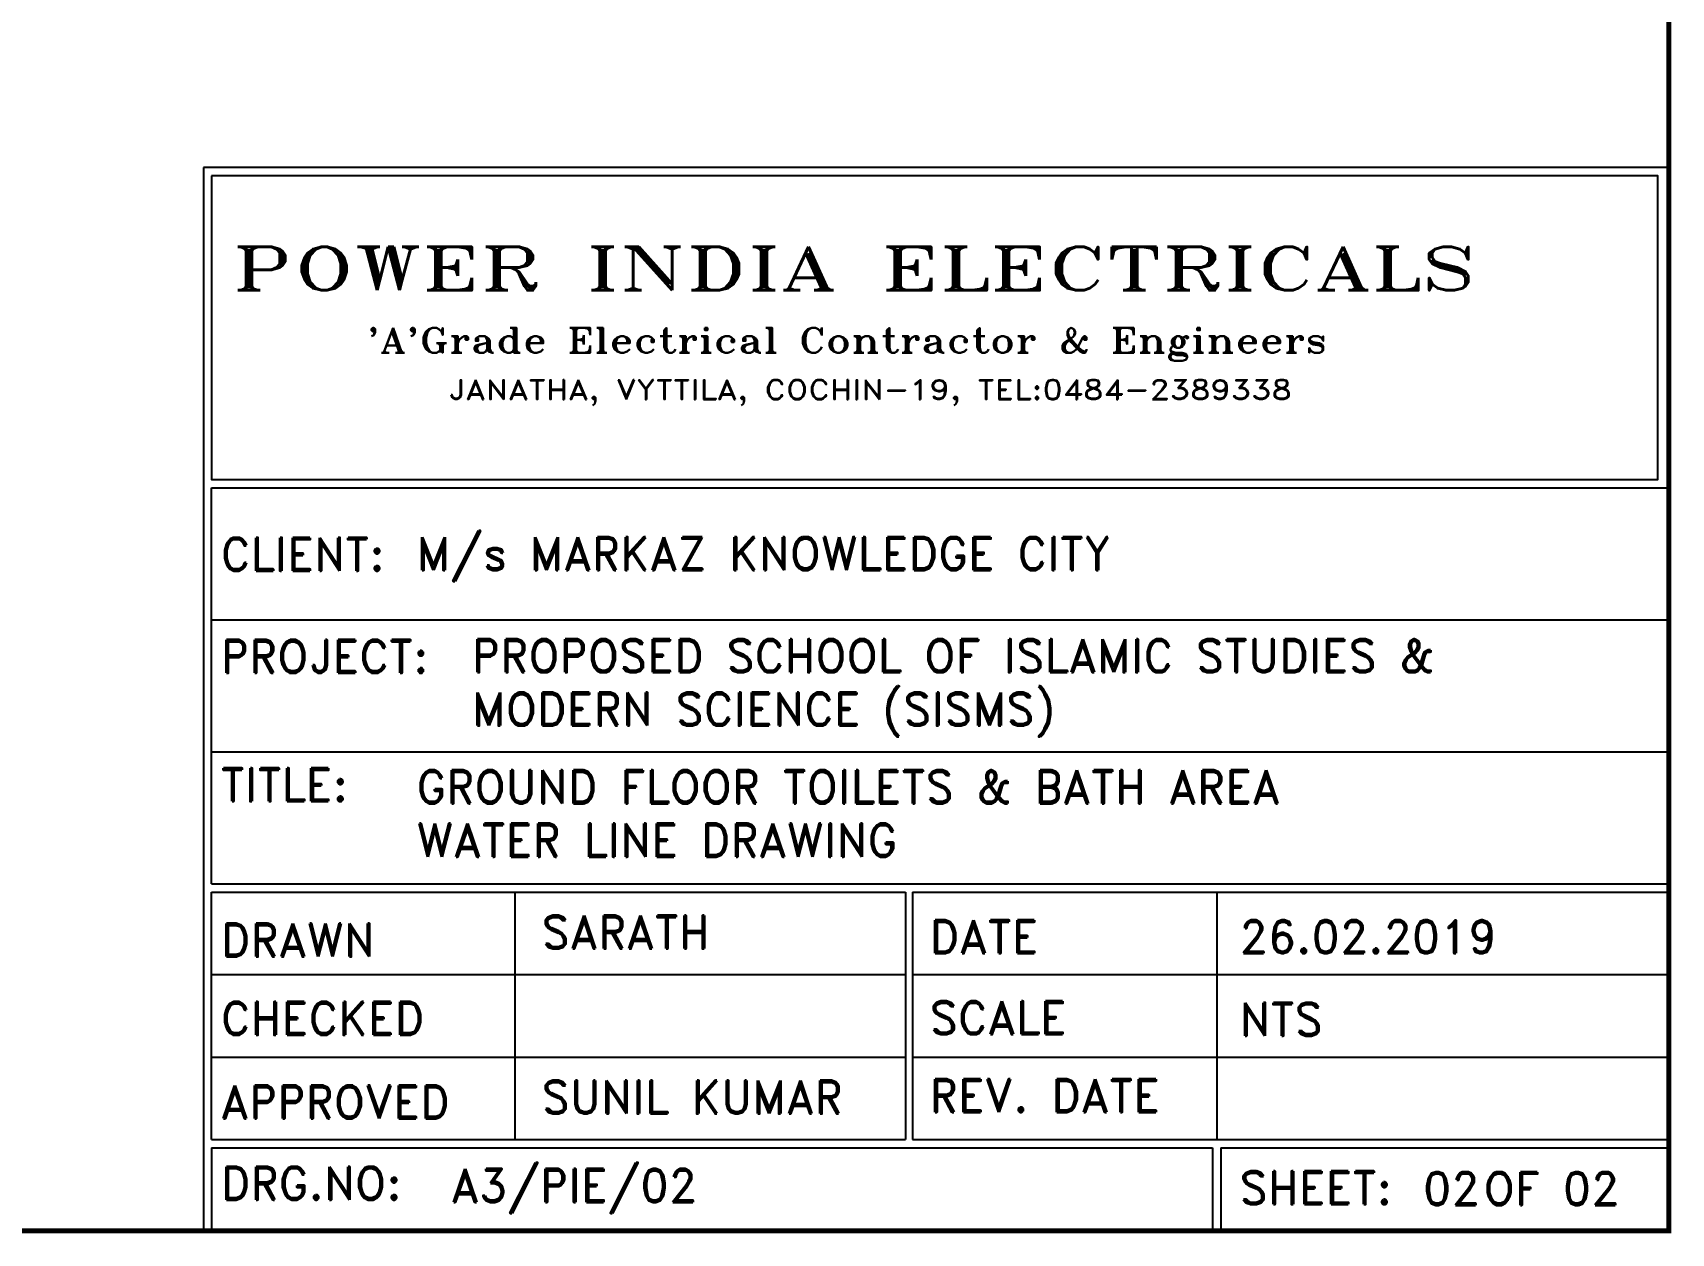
# Model space of a CAD drawing. Header units: metres. Extents: x 159409 to 239023, y 50504 to 95165.
# Drawn here: x 195314 to 197011, y 73285 to 74527 of the extents above; entities that cross this region are included whole.
import ezdxf

# ---------------------------------------------------------------- set-up
doc = ezdxf.new("R2010")
doc.units = ezdxf.units.M
doc.header["$MEASUREMENT"] = 0
doc.layers.add('TEXT', color=3, linetype='Continuous')
doc.styles.add('ROMAND', font='ROMAND.shx')
doc.styles.add('ROMANT', font='romant', dxfattribs={"width": 0.8, "oblique": 1, "height": 3})

# ---------------------------------------------------------------- blocks, each defined once
blk = doc.blocks.new('HF')
at = {"color": 1}
for s, height, style, width, p in [('POWER INDIA ELECTRICALS', 3.5, 'ROMANT', 1.5, (-34.43, 3.77)), ("'A'Grade Electrical Contractor & Engineers", 2, 'ROMANT', 1.2, (-23.6, -1.27)), ('JANATHA, VYTTILA, COCHIN-19, TEL:0484-2389338 ', 1.6, 'ROMAND', 1.2, (-17, -5.05))]:
    blk.add_text(s, height=height, dxfattribs=dict(at, style=style, width=width)).set_placement(p)

msp = doc.modelspace()

# ---------------------------------------------------------------- linework, layer by layer
at = {"color": 6}
for p, q in [((195498.867, 74056.471), (195498.867, 73646.597)), ((195499.391, 74056.471), (197008.003, 74056.471)), ((195499.391, 73919.846), (197008.003, 73919.846)), ((195499.391, 73783.222), (197008.003, 73783.222)), ((195498.867, 73638.058), (195498.867, 73381.887)), ((195499.391, 73646.597), (197008.003, 73646.597)), ((195499.391, 73638.058), (196217.649, 73638.058)), ((195813.21, 73638.058), (195813.21, 73381.887)), ((196217.649, 73638.058), (196217.649, 73381.887)), ((196225.132, 73638.058), (196225.132, 73381.887)), ((196225.132, 73638.058), (196539.968, 73638.058)), ((196539.968, 73638.058), (196539.968, 73381.887)), ((196539.968, 73638.058), (197008.003, 73638.058)), ((195499.391, 73552.668), (196217.649, 73552.668)), ((196225.132, 73552.668), (197008.003, 73552.668)), ((195499.391, 73467.278), (195746.771, 73467.278)), ((195746.771, 73467.278), (196217.649, 73467.278)), ((196225.132, 73467.278), (196539.968, 73467.278)), ((196539.968, 73467.278), (197008.003, 73467.278)), ((195499.391, 73381.887), (196217.649, 73381.887)), ((195499.391, 73373.348), (196535.698, 73373.348)), ((195499.391, 73373.348), (195499.391, 73287.958)), ((196225.132, 73381.887), (196548.145, 73381.887)), ((196535.698, 73373.348), (196535.698, 73287.566)), ((196544.237, 73373.348), (196544.237, 73286.99)), ((196544.237, 73373.348), (197008.003, 73373.348)), ((196548.145, 73381.887), (197008.003, 73381.887))]:
    msp.add_line(p, q, dxfattribs=at)
at = {"color": 6, "const_width": 5.123}
msp.add_lwpolyline([(197008.003, 78029.391), (197008.003, 73287.566), (190264.254, 73287.566), (190264.254, 78029.391)], close=True, dxfattribs=at)
at = {"color": 6}
for points in [[(195490.852, 74387.822), (195490.852, 73287.566), (197008.003, 73287.566), (197008.003, 74387.822)], [(195499.391, 74379.283), (195499.391, 74065.01), (196996.79, 74065.01), (196996.79, 74379.283)]]:
    msp.add_lwpolyline(points, close=True, dxfattribs=at)

# ---------------------------------------------------------------- block references
at = {"layer": 'TEXT', "color": 1, "xscale": 12.8085417717215, "yscale": 12.8085417717215, "zscale": 12.8085417717215}
msp.add_blockref('HF', (195961.887, 74212.51), dxfattribs=at)

# ---------------------------------------------------------------- texts
at = {"color": 244, "style": 'ROMAND'}
for s, height, p in [('M/s MARKAZ KNOWLEDGE CITY', 34.15611, (195711.558, 73971.275)), ('PROPOSED SCHOOL OF ISLAMIC STUDIES &', 34.15611, (195768.865, 73865.544)), ('MODERN SCIENCE (SISMS)', 34.15611, (195768.865, 73810.353)), ('GROUND FLOOR TOILETS & BATH AREA ', 34.15611, (195711.558, 73729.878)), ('WATER LINE DRAWING ', 34.15611, (195711.558, 73674.687)), ('SARATH', 34.1561, (195841.034, 73579.547)), ('26.02.2019', 34.1561, (196563.503, 73574.746)), ('NTS', 34.1561, (196563.503, 73489.355)), ('SUNIL KUMAR', 34.15611, (195841.034, 73408.767)), ('A3/PIE/02', 34.1561, (195747.164, 73317.308)), ('02', 34.1561, (196753.602, 73314.171)), ('   OF 02', 34.1561, (196739.939, 73314.171))]:
    msp.add_text(s, height=height, dxfattribs=at).set_placement(p)
at = {"color": 4, "style": 'ROMAND'}
for s, p in [('CLIENT:', (195508.881, 73970.588)), ('PROJECT:', (195508.881, 73864.897)), ('TITLE:', (195508.881, 73731.961)), ('DRAWN', (195508.881, 73571.36)), ('DATE', (196242.822, 73574.746)), ('CHECKED', (195508.881, 73490.296)), ('SCALE', (196242.822, 73490.845)), ('APPROVED', (195508.881, 73403.74)), ('REV. DATE', (196242.822, 73410.317)), ('DRG.NO:', (195508.881, 73319.656)), ('SHEET:', (196563.503, 73314.926))]:
    msp.add_text(s, height=34.1561, dxfattribs=at).set_placement(p)

doc.saveas('drawing.dxf')
